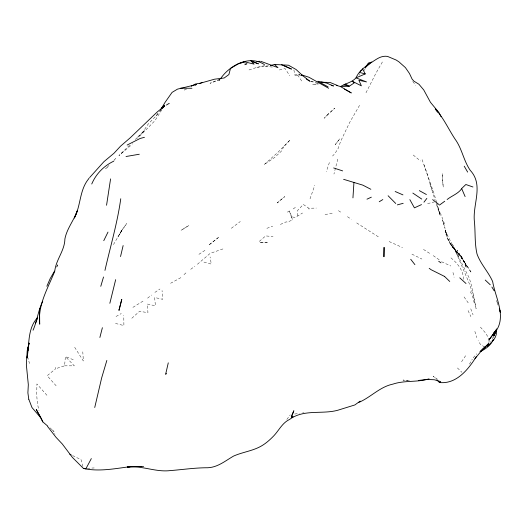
<?xml version="1.0" encoding="UTF-8"?>
<svg xmlns="http://www.w3.org/2000/svg" width="527" height="527" viewBox="0 0 527 527"><rect width="100%" height="100%" fill="white"/><g stroke="black" fill="none" stroke-linecap="round" stroke-linejoin="round"><path stroke-width="0.4" stroke-dasharray="2.63 1.98" d="M463.411 279.323C463.595 269.745 456.487 262.222 449.412 256.642M55.407 367.378L55.256 369.111L47.153 375.705L56.409 386.087M57.153 368.235L64.59 365.83L65.394 356.496L73.971 360.027M488.845 342.761L489.214 340.468M359.546 75.19L359.809 73.675M493.193 337.926L493.489 336.345M337.761 159.114L333.953 174.035M329.382 162.54L326.318 171.644M310.028 198.831L314.784 185.32M364.46 70.447L365.237 68.312M56.771 267.163L58.227 263.52M56.652 266.985L57.7 264.936M365.995 92.765L375.87 73.352L382.997 60.895M359.533 105.367L349.546 122.672L340.626 141.361L338.13 148.502L334.843 153.647L332.57 156.018M161.776 109.906L154.918 120.703L137.672 138.298M469.485 364.111L472.271 359.23M121.895 230.273L119.3 234.739L122.396 229.423L126.737 223.507L121.895 230.273L117.58 237.585M113.47 244.568L122.396 229.423M135.307 139.503L142.639 132.349L148.245 123.977L156.236 115.815L159.082 111.902M461.573 361.753L465.71 355.573M156.236 115.815L158.495 112.692M286.84 419.4L290.239 414.881M490.545 342.135L491.513 340.903M219.911 79.472L218.896 80.69L219.799 79.794M159.411 111.605L160.333 110.512M473.2 357.8L476.731 353.815M159.945 111.032L161.012 109.886M129.649 145.162L118.924 155.649L123.186 151.789M114.016 160.221L115.729 158.449L114.056 160.182M109.023 165.366L105.67 168.824L107.739 166.697M142.639 132.349L144.418 130.584L137.567 137.244M132.448 144.102L132.83 143.719M197.414 264.277L210.194 253.362L224.192 248.487M131.829 318.249L139.497 311.365L147.968 312.623L147.257 304.026L155.419 305.812L154.622 297.478L162.672 299.316L162.059 290.568M183.982 274.659L187.125 271.833M259.304 241.399L265.628 235.918L273.039 236.551M121.506 153.324L132.086 144.418M147.58 298.157L151.545 295.028M231.313 228.29L240.305 221.518M190.728 269.304L194.878 266.247M293.21 208.916L296.701 206.485M198.91 254.343L205.622 249.923M154.885 292.406L159.951 289.013M142.988 301.148L132.165 307.814M287.38 212.144L289.369 211.011L291.688 216.551L294.283 217.46L297.854 215.932L302.538 213.007M244.482 64.913L247.097 63.747M180.893 277.63L170.596 283.269M116.026 316.503L121.282 313.525M186.393 88.918L184.318 90.058L186.479 89.076M291.688 216.551L292.353 219.943L287.511 222.137L286.154 221.867L279.942 224.647M219.943 79.208L210.042 83.273L219.726 79.649M249.001 69.953L256.853 67.384L267.143 65.058M266.873 228.323L272.67 226.175M244.91 64.65L247.123 63.872M293.908 70.019L294.883 75.078L298.532 74.05L299.949 74.61M427.634 203.626L434.821 201.782M279.389 69.966L285.054 68.582L289.797 75.763M317.458 83.707L312.814 84.722L319.039 83.826M325.054 214.502L332.952 213.277M256.853 67.384L269.89 65.684M294.659 414.024L299.343 413.418M302.472 413.016L304.033 412.812M87.298 468.272L94.195 467.95M297.854 215.932L297.498 210.563L303.321 204.463L308.848 208.264L316.272 208.066M310.66 81.23L313.822 81.23M64.59 365.83L74.281 365.843L65.394 356.496M294.883 75.078L301.984 75.664M244.818 63.227L247.137 63.457M265.127 66.29L273.981 67.245M409.387 380.784L403.023 380.046L407.799 380.751M310.647 81.421L317.662 83.128M115.505 323.433L123.904 325.587L123.779 315.462M203.923 262.077L211.294 264.08L210.082 256.978M389.117 241.537L402.503 247.545M441.56 261.735L450.816 265.997M72.588 455.572L81.059 459.689L83.24 467.666M411.93 254.159L421.903 259.04M378.314 236.814L356.436 222.756M423.497 249.442L430.335 253.79M298.532 74.05L299.843 74.887M484.761 347.135L480.361 344.263L478.114 340.679M338.439 210.668L342.273 213.185M347.451 216.702L351.325 219.272M433.24 255.635L439.683 260.14M437.621 379.348L433.266 376.159L436.626 379.624M413.227 155.024L420.48 160.952M52.087 429.848L53.938 431.442L54.979 434.38M49.927 427.799L53.938 431.442M457.429 367.958L461.942 372.306M46.923 395.276L36.903 383.972L36.725 395.316L37.463 404.038L39.005 410.513M480.426 327.109L485.966 333.433L489.339 339.704M412.753 81.494L415.757 85.275M468.22 302.867L463.879 296.655M297.65 74.966L301.964 81.441M74.696 347.293L83.365 361.008L82.798 351.838M468.075 310.601L470.888 316.615M470.44 291.675L472.936 297.557L474.32 303.42M446.099 232.73L445.546 231.373L469.287 278.065L471.606 286.069L476.105 308.73L473.944 297.715L469.794 284.791C464.254 271.372 458.418 258.105 452.647 244.765L458.457 256.287L453.879 248.065L457.212 252.927L455.157 250.002L460.453 256.063L464.149 262.024L466.467 267.933L463.134 259.943L460.585 255.259L467.218 267.149L460.585 255.259L464.063 261.682L457.087 250.233L464.149 262.024C458.075 251.069 446.461 243.257 445.21 230.003L447.37 236.61L445.21 230.003M470.763 308.815L473.055 314.803M440.302 212.783L444.979 225.055M423.952 164.819L434.05 193.587L436.646 202.631M422.087 159.668L426.185 171.012L434.92 199.654M436.409 204.298L440.328 215.774L436.843 203.376L439.867 214.509L438.359 208.969M498.055 305.153L496.559 300.66L497.923 304.79M289.369 211.011L292.353 219.943M429.973 183.936L432.878 192.908M474.867 331.397L476.691 337.596M27.562 356.766L29.519 363.531M452.983 272.518L454.083 277.268M445.822 232.045L446.705 235.872M308.848 208.264L309.033 209.199M492.066 337.352L492.297 338.907M283.829 146.677L281.273 151.289L274.574 157.514L263.935 164.786L277.854 152.382L290.291 139.741L283.829 146.677M335.284 144.648L339.783 138.726L335.284 144.648M327.761 114.418L324.112 118.219L334.744 108.2L327.761 114.418M278.032 202.21L277.156 202.961L284.712 196.624L278.032 202.21M188.877 225.53L181.031 230.312L188.877 225.53M218.441 237.473L208.56 245.286L218.441 237.473M267.321 242.723L259.376 242.367L267.321 242.723M460.453 256.063L453.075 247.822L449.933 243.461L460.453 256.063M453.075 247.822L449.762 242.927L447.12 237.657L453.075 247.822M470.947 271.991L463.944 261.333L470.947 271.991M442.983 221.498L442.561 220.148L445.032 228.323L442.983 221.498M442.608 180.893L442.173 173.442L443.227 187.065L442.608 180.893"/><path stroke-width="0.79" d="M343.611 179.318L353.94 182.454L352.945 197.875M27.667 352.576L27.029 358.017C29.466 344.533 27.364 328.953 37.186 318.058M27.852 351.028L29.005 343.143L27.575 351.16L28.491 345.587L27.206 350.83L26.35 364.783L28.326 384.697L27.891 392.826L28.768 399.202M110.584 178.89L106.553 205.253M120.762 198.751C117.383 223.059 110.367 246.537 104.959 270.397M28.794 344.25L29.005 343.143M168.278 362.839L165.636 374.308L166.539 373.571M42.733 301.292C38.115 310.449 37.213 320.871 33.036 330.238M120.531 256.557L123.134 245.562M115.663 279.659L109.847 303.295M94.735 407.509L101.665 377.892L106.849 360.435M494.833 332.188L493.865 336.009L496.375 329.816C497.04 333.96 495.538 338.11 492.6 341.074L493.259 339.79M99.88 337.471L102.383 327.702M230.457 68.589L228.889 74.564L224.192 77.983L214.529 79.195L200.563 83.147L195.405 83.997L191.248 86.27M100.776 286.319L103.523 276.978M291.938 416.435L293.131 416.738L291.372 417.628L293.842 410.757L291.655 415.592M496.52 328.841L493.924 335.87L496.375 329.816M35.579 323.137L37.654 317.946M46.87 286.253L50.131 278.678L54.544 271.082M91.329 458.589L85.802 468.951L83.47 468.45L72.423 457.423L62.298 443.991L56.014 437.318L47.687 426.613M103.766 240.687L107.989 232.091M91.751 184.002C95.973 173.923 103.918 165.847 113.753 161.17M494.273 332.076L492.864 334.829L488.799 340.106L495.986 330.284L492.864 334.829C508.423 318.98 495.624 299.211 492.666 281.556C488.358 271.827 480.598 264.067 477.014 253.974C474.458 242.894 475.545 231.531 474.287 220.332C472.969 203.336 483.681 184.773 470.216 170.3C463.569 160.649 462.008 148.542 455.045 139.082C448.405 129.049 443.543 117.745 435.223 108.878L437.594 112.198M493.41 339.401C490.999 345.257 485.604 349.039 480.084 351.72M162.883 107.877L164.358 105.169L161.717 108.878M160.755 109.563L165.037 102.396L172.072 92.396L177.48 89.135L196.584 84.504L195.142 85.157M89.03 178.185L88.582 178.93C79.353 190.26 80.941 205.543 74.373 218.04L77.304 210.767C73.839 220.477 66.837 228.665 64.893 238.975C64.735 250.694 55.869 259.758 54.755 271.247C47.931 288.164 37.562 305.179 39.716 324.197L39.538 308.618M441.125 116.777L438.945 112.567L430.467 102.324L423.734 89.926L418.939 84.248L413.847 81.118L412.055 79.01L409.472 73.49L405.408 67.601L398.88 61.797L396.192 60.052L387.536 56.402C380.448 55.282 375.619 60.045 370.119 63.299C364.46 67.074 358.735 71.389 356.028 77.858C351.904 82.522 345.475 83.385 340.396 86.659M476.461 356.377C468.444 369.355 456.375 384.433 439.426 382.516L437.186 380.204M365.936 66.962L368.577 63.135L371.766 62.028M161.446 108.641L162.395 107.337L162.112 107.692M423.952 202.203L426.857 198.389M488.608 344.605L487.159 346.456L491.032 342.794M365.31 67.166L368.577 63.135L370.119 63.299L365.527 67.311M474.946 358.722L481.105 351.173L488.582 343.624L482.205 349.757M220.424 78.866C229.469 65.427 249.225 54.558 264.442 64.59M89.643 177.559L103.898 161.703L114.01 153.232L120.512 146.203L130.393 137.652L157.237 111.955L164.74 105.894L163.673 107.034M480.644 351.351L485.815 346.338L480.104 351.483M461.744 188.449L465.855 184.503L472.936 186.986M143.581 466.632L131.263 466.52L127.488 467.021C141.915 465.387 155.623 472.344 170.214 470.598C182.757 469.623 195.069 467.726 207.717 467.752C217.723 467.363 225.332 460.829 233.573 456.079C241.821 452.403 250.931 451.211 259.08 447.239C264.831 444.413 269.547 440.256 273.941 435.671C279.053 430.184 282.459 422.74 289.554 419.459C304.454 408.392 323.664 415.164 339.974 409.565L354.875 404.94L360.152 401.113M360.204 71.402L361.996 70.078M447.12 199.516C451.896 195.695 457.996 193.883 461.711 188.686L465.117 196.571M439.465 205.089L444.742 201.235M439.426 382.516L440.73 381.627L434.334 379.756L426.824 379.453L418.398 380.474M166.42 105.051L169.259 103.325M379.242 201.742L382.826 199.568M230.556 68.438L238.27 63.859L244.706 61.843L254.106 64.136L250.687 60.618L258.421 63.853L252.255 61.58M127.126 145.037L140.123 138.476L144.451 137.303M358.426 402.588C370.573 397.549 379.585 386.917 392.859 384.137C404.525 380.158 417.213 382.53 429.044 378.854M421.521 204.601L414.42 207.849L409.854 199.634M199.516 83.668L202.421 82.324M366.983 199.173L371.337 197.17M362.589 68.826L365.224 73.925L356.028 77.858L366.502 81.916L358.894 80.269L361.37 85.842L352.188 81.211L354.322 82.838L349.322 86.171L340.501 86.553L336.259 85.321M240.944 62.851L244.706 61.843M397.325 204.878L403.175 203.317M270.654 65.486L274.468 64.478L288.5 65.216L296.108 69.524L302.775 75.73L309.665 81.151L306.391 79.063M126.025 156.506L139.293 154.24M131.263 466.52C116.236 468.404 100.927 471.612 85.802 468.951M270.588 65.638L271.985 65.532M83.47 468.45L84.999 468.378M256.978 61.415L260.16 61.27M127.488 467.021L141.625 466.474M180.544 88.193L191.927 88.266M331.193 85.288L333.492 85.987L326.042 82.811L321.246 82.245L330.014 82.443L337.412 85.479M260.944 61.363L278.006 67.673L274.468 64.478M326.042 82.811L317.774 81.237L328.038 86.836M343.841 85.012L349.322 86.171L345.225 84.004M359.302 72.37L365.224 73.925M301.549 74.841L308.974 77.258L328.664 88.266M353.94 182.454L362.846 185.148L370.863 189.292M333.663 167.948L342.636 170.893M301.365 75.17L302.775 75.73M395.164 191.505L402.957 194.878M281.602 64.768L291.471 69.077L283.704 65.513M69.762 454.202L71.178 454.887M444.386 276.352L431.106 269.712L429.195 268.315M412.845 193.08L421.752 199.081M419.354 190.642L426.402 194.522M344.454 89.089L351.292 92.943L340.501 86.553M438.714 261.28L440.98 262.854M432.647 199.595L438.886 204.476M485.242 280.054L490.275 284.797M28.801 399.288L31.995 407.562L41.231 418.333L36.271 409.538L42.825 421.896L47.766 426.139M466 283.506L459.761 277.828M444.63 276.523L449.755 281.471M395.737 203.481L388.103 195.748M410.731 259.284L414.914 264.646M491.889 287.031L494.155 290.785M464.215 166.183L467.66 172.085M41.547 419.044L42.825 421.896M499.3 308.888L500.551 312.63L499.346 309.046M291.339 416.284L291.372 417.628M384.078 247.453L383.939 256.695L384.078 247.453M119.095 309.764L118.99 310.41L121.777 299.382L119.095 309.764"/></g></svg>
